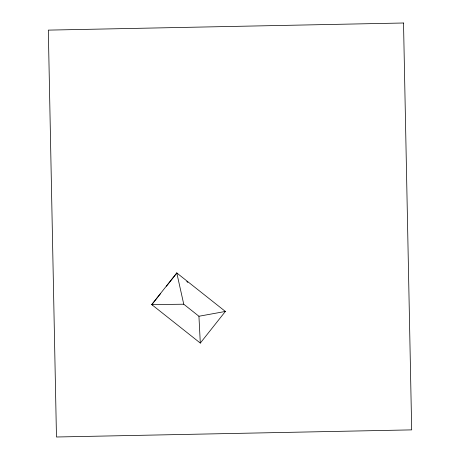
<?xml version="1.0" encoding="UTF-8"?>
<svg xmlns="http://www.w3.org/2000/svg" width="460" height="460" viewBox="0 0 460 460"><rect width="100%" height="100%" fill="white"/><g stroke="black" fill="none" stroke-linecap="round" stroke-linejoin="round"><path stroke-width="0.69" d="M151.719 304.577L176.784 272.952L225.371 311.454L198.933 316.25L183.753 304.221L151.719 304.577L200.307 343.079L225.503 311.282M151.806 304.647L160.54 293.624M166.422 286.195L176.87 273.016M152.306 305.043L152.841 304.365L152.34 303.968M186.731 281.526L187.858 282.417M176.784 272.952L183.753 304.221M198.933 316.25L200.307 343.079M403.523 23L48.317 30.118L56.471 437L411.683 429.881L403.523 23"/></g></svg>
